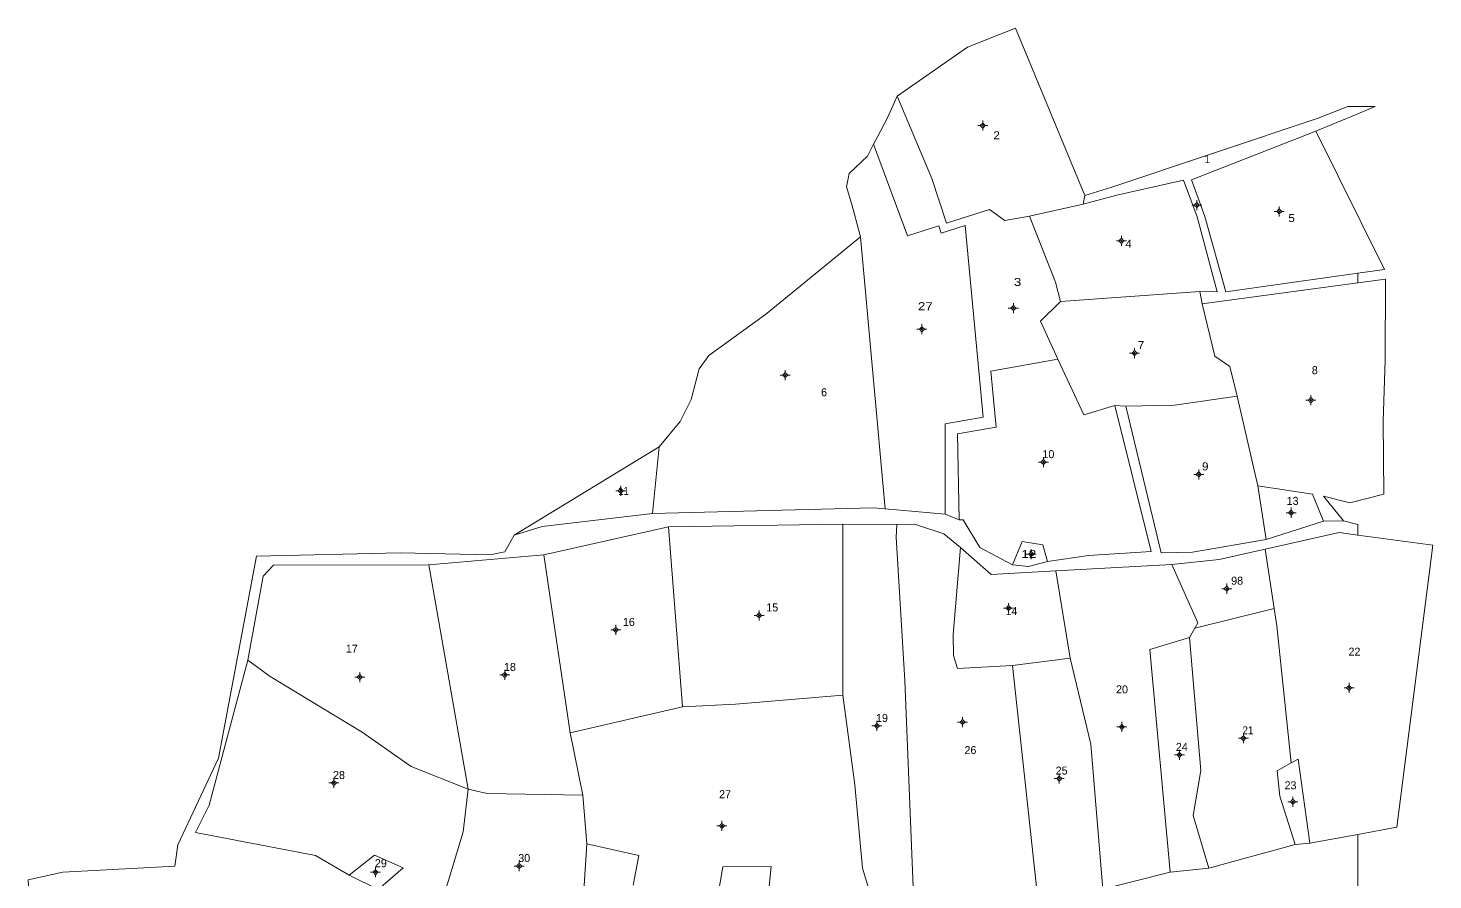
# Model space of a CAD drawing. Header units: metres. Extents: x 363168 to 363519, y 1838480 to 1839020.
# Drawn here: x 363167.6 to 363518.8, y 1838806.7 to 1839019.6 of the extents above; entities that cross this region are included whole.
import ezdxf

# ---------------------------------------------------------------- set-up
doc = ezdxf.new("R2010")
doc.units = ezdxf.units.M
doc.header["$LTSCALE"] = 0.8
doc.layers.add('10', color=7, linetype='Continuous', lineweight=13)
doc.layers.add('11', color=7, linetype='Continuous', lineweight=13)
doc.layers.add('15', color=7, linetype='Continuous')

msp = doc.modelspace()

# ---------------------------------------------------------------- hatches: boundary and pattern name
at = {"layer": '11'}
for points in [[(363406.4098, 1838995.2, 1), (363406.1098, 1838995.2, 1)], [(363459.8898, 1838975.32, 1), (363459.5897, 1838975.32, 1)], [(363480.5398, 1838973.73, 1), (363480.2398, 1838973.73, 1)], [(363441.0598, 1838966.4, 1), (363440.7598, 1838966.4, 1)], [(363414.0598, 1838949.6, 1), (363413.7598, 1838949.6, 1)], [(363391.1998, 1838944.3, 1), (363390.8997, 1838944.3, 1)], [(363444.3598, 1838938.35, 1), (363444.0598, 1838938.35, 1)], [(363357.0598, 1838932.84, 1), (363356.7598, 1838932.84, 1)], [(363488.4598, 1838926.58, 1), (363488.1597, 1838926.58, 1)], [(363421.5698, 1838911.1, 1), (363421.2697, 1838911.1, 1)], [(363460.4098, 1838908.04, 1), (363460.1098, 1838908.04, 1)], [(363315.9398, 1838903.91, 1), (363315.6397, 1838903.91, 1)], [(363483.4898, 1838898.47, 1), (363483.1898, 1838898.47, 1)], [(363418.5398, 1838888.12, 1), (363418.2398, 1838888.12, 1)], [(363467.4098, 1838879.48, 1), (363467.1098, 1838879.48, 1)], [(363412.8898, 1838874.64, 1), (363412.5897, 1838874.64, 1)], [(363350.5198, 1838872.8, 1), (363350.2197, 1838872.8, 1)], [(363314.6698, 1838869.16, 1), (363314.3698, 1838869.16, 1)], [(363250.6698, 1838857.4, 1), (363250.3698, 1838857.4, 1)], [(363286.9398, 1838857.93, 1), (363286.6397, 1838857.93, 1)], [(363497.9698, 1838854.69, 1), (363497.6698, 1838854.69, 1)], [(363401.3798, 1838846.14, 1), (363401.0797, 1838846.14, 1)], [(363379.9498, 1838845.18, 1), (363379.6497, 1838845.18, 1)], [(363441.1798, 1838844.95, 1), (363440.8798, 1838844.95, 1)], [(363471.5698, 1838842.09, 1), (363471.2697, 1838842.09, 1)], [(363455.5998, 1838837.95, 1), (363455.2998, 1838837.95, 1)], [(363425.5498, 1838832.04, 1), (363425.2498, 1838832.04, 1)], [(363244.2198, 1838830.93, 1), (363243.9198, 1838830.93, 1)], [(363483.9598, 1838826.23, 1), (363483.6597, 1838826.23, 1)], [(363341.2298, 1838820.18, 1), (363340.9298, 1838820.18, 1)], [(363254.6198, 1838808.62, 1), (363254.3198, 1838808.62, 1)], [(363290.5298, 1838810.17, 1), (363290.2297, 1838810.17, 1)]]:
    msp.add_hatch(color=256, dxfattribs=at).paths.add_polyline_path(points)

# ---------------------------------------------------------------- linework, layer by layer
at = {"layer": '10'}
for p, q in [((363414.49, 1839019.55), (363402.42, 1839014.79)), ((363384.85, 1839002.51), (363402.42, 1839014.79)), ((363384.85, 1839002.51), (363382.49, 1838997.15)), ((363379.96, 1838992.36), (363382.49, 1838997.15)), ((363497.5, 1839000), (363504.39, 1839000)), ((363378.98, 1838990.51), (363387.48, 1838967.64)), ((363377.42, 1838987.57), (363372.91, 1838983.21)), ((363372.17, 1838979.91), (363372.91, 1838983.21)), ((363417.95, 1838972.55), (363431.35, 1838975.52)), ((363375.7, 1838967.4), (363381.85, 1838899.42)), ((363467.06, 1838953.67), (363500, 1838958.31)), ((363500, 1838958.31), (363506.67, 1838959.25)), ((363500, 1838958.31), (363500, 1838955.86)), ((363461.1, 1838950.64), (363500, 1838955.86)), ((363500, 1838955.86), (363506.98, 1838956.8)), ((363460.53, 1838953.75), (363461.1, 1838950.64)), ((363408.29, 1838933.84), (363425.01, 1838936.8)), ((363469.82, 1838927.61), (363475.01, 1838905.2)), ((363439.25, 1838925.21), (363442.07, 1838925.07)), ((363325.42, 1838914.94), (363289.11, 1838892.88)), ((363475.01, 1838905.2), (363477.12, 1838891.74)), ((363378.87, 1838899.68), (363323.74, 1838898.29)), ((363378.87, 1838899.68), (363381.85, 1838899.42)), ((363381.85, 1838899.42), (363396.9, 1838898.08)), ((363327.68, 1838894.9), (363371.29, 1838895.62)), ((363371.29, 1838895.62), (363371.33, 1838852.87)), ((363396.9, 1838898.08), (363400.34, 1838896.69)), ((363400.34, 1838896.69), (363401.36, 1838896.64)), ((363477.12, 1838891.74), (363491.48, 1838896.35)), ((363296.53, 1838887.97), (363327.68, 1838894.9)), ((363331.23, 1838849.98), (363327.68, 1838894.9)), ((363476.83, 1838889.36), (363495.39, 1838893.5)), ((363495.39, 1838893.5), (363500, 1838892.89)), ((363500, 1838892.89), (363518.79, 1838890.39)), ((363296.53, 1838887.97), (363267.78, 1838885.41)), ((363518.79, 1838890.39), (363509.8, 1838819.87)), ((363267.78, 1838885.41), (363277.61, 1838829.38)), ((363453.52, 1838885.51), (363424.56, 1838883.97)), ((363459.99, 1838870.91), (363453.52, 1838885.51)), ((363479.09, 1838874.53), (363459.25, 1838869.6)), ((363306.29, 1838827.89), (363303.14, 1838843.42)), ((363306.29, 1838827.89), (363307.33, 1838815.71)), ((363488.05, 1838815.88), (363500, 1838818.07)), ((363499.99, 1838803.06), (363500, 1838818.07)), ((363500, 1838818.07), (363509.8, 1838819.87)), ((363484.33, 1838815.57), (363462.82, 1838809.65)), ((363488.05, 1838815.88), (363484.33, 1838815.57)), ((363453.13, 1838808.6), (363436.27, 1838804.39))]:
    msp.add_line(p, q, dxfattribs=at)
for points in [[(363431.35, 1838975.52), (363431.8, 1838977.75), (363414.49, 1839019.55)], [(363384.85, 1839002.51), (363393.53, 1838982), (363397.17, 1838970.84), (363407.92, 1838974.26), (363411.82, 1838971.47), (363417.95, 1838972.55)], [(363431.8, 1838977.75), (363438.26, 1838979.74), (363490.13, 1838997.06), (363497.5, 1839000)], [(363489.51, 1838993.79), (363500, 1838998.17), (363504.39, 1839000)], [(363467.06, 1838953.67), (363461.74, 1838972.51), (363458.43, 1838981.64), (363489.51, 1838993.79), (363506.67, 1838959.25)], [(363377.42, 1838987.57), (363378.98, 1838990.51), (363379.96, 1838992.36)], [(363372.17, 1838979.91), (363373.55, 1838975.47), (363375.7, 1838967.4)], [(363431.35, 1838975.52), (363439.79, 1838977.82), (363456.48, 1838981.56), (363459.85, 1838972.37), (363464.9, 1838953.63), (363460.53, 1838953.75), (363425.71, 1838951.25)], [(363425.71, 1838951.25), (363424.43, 1838956.08), (363417.95, 1838972.55)], [(363387.48, 1838967.64), (363395.26, 1838970.18), (363395.89, 1838968.29), (363401.9, 1838970.25), (363406.34, 1838922.32), (363396.87, 1838920.64), (363396.9, 1838898.08)], [(363375.7, 1838967.4), (363351.99, 1838947.99), (363337.76, 1838937.75), (363335.4, 1838934.43), (363333.41, 1838926.71)], [(363491.48, 1838896.35), (363496.47, 1838896.39), (363491.44, 1838902.63), (363498.05, 1838900.94), (363506.5, 1838903.07), (363506.39, 1838921.32), (363506.87, 1838936.56), (363506.98, 1838956.8)], [(363425.01, 1838936.8), (363420.66, 1838946.35), (363425.71, 1838951.25)], [(363461.1, 1838950.64), (363464.3, 1838937.59), (363467.99, 1838934.98), (363469.82, 1838927.61)], [(363400.34, 1838896.69), (363399.94, 1838918.14), (363409.58, 1838919.85), (363408.29, 1838933.84)], [(363425.01, 1838936.8), (363431.55, 1838922.95), (363439.25, 1838925.21)], [(363323.74, 1838898.29), (363325.42, 1838914.94), (363330.59, 1838921.29), (363333.41, 1838926.71)], [(363469.82, 1838927.61), (363454.2, 1838925.33), (363442.07, 1838925.07)], [(363422.46, 1838886.29), (363432.7, 1838887.76), (363448.36, 1838888.74), (363439.25, 1838925.21)], [(363442.07, 1838925.07), (363450.89, 1838888.47), (363458.69, 1838888.59), (363477.12, 1838891.74)], [(363475.01, 1838905.2), (363488.7, 1838903.13), (363491.48, 1838896.35)], [(363323.74, 1838898.29), (363296.13, 1838894.99), (363289.11, 1838892.88)], [(363371.29, 1838895.62), (363384.76, 1838895.54), (363384.61, 1838892.39), (363386.79, 1838856.55), (363389.21, 1838796.67), (363380.69, 1838794.75)], [(363384.76, 1838895.54), (363389.21, 1838895.6), (363396.53, 1838893.2), (363400.67, 1838889.73)], [(363401.36, 1838896.64), (363405.54, 1838889.76), (363413.71, 1838885.4)], [(363500, 1838892.89), (363500, 1838895.5), (363496.47, 1838896.39)], [(363289.11, 1838892.88), (363286.79, 1838888.65), (363283.16, 1838887.92), (363260.64, 1838888.46), (363224.7, 1838887.62), (363215.23, 1838837.11), (363205.07, 1838815.48), (363204.34, 1838810.17), (363176.34, 1838808.64), (363167.63, 1838806.76), (363167.93, 1838802.56)], [(363331.23, 1838849.98), (363303.14, 1838843.42), (363296.53, 1838887.97)], [(363422.46, 1838886.29), (363421.32, 1838890.44), (363416.11, 1838891.27), (363413.71, 1838885.4)], [(363453.52, 1838885.51), (363465.4, 1838886.77), (363476.83, 1838889.36)], [(363476.83, 1838889.36), (363479.09, 1838874.53), (363479.75, 1838870.23), (363483.39, 1838835.92)], [(363222.57, 1838861.62), (363226.35, 1838882.58), (363228.94, 1838885.35), (363267.78, 1838885.41)], [(363413.71, 1838885.4), (363417.74, 1838884.98), (363422.46, 1838886.29)], [(363457.95, 1838867.3), (363459.25, 1838869.6), (363459.99, 1838870.91)], [(363462.82, 1838809.65), (363453.13, 1838808.6), (363448.01, 1838864.28), (363457.95, 1838867.3)], [(363457.95, 1838867.3), (363460.8, 1838834.02), (363458.87, 1838822.82), (363462.82, 1838809.65)], [(363222.57, 1838861.62), (363212.93, 1838825.38), (363209.46, 1838818.52), (363239.45, 1838812.78), (363247.9, 1838807.86)], [(363277.61, 1838829.38), (363263.37, 1838835.06), (363251.1, 1838843.66), (363228.18, 1838857.5), (363222.57, 1838861.62)], [(363428.11, 1838862.14), (363433.32, 1838840.62), (363436.27, 1838804.39), (363420.06, 1838801.93), (363413.71, 1838860.29)], [(363371.33, 1838852.87), (363344.46, 1838850.65), (363331.23, 1838849.98)], [(363371.33, 1838852.87), (363374.29, 1838830.44), (363376.18, 1838809.61), (363380.69, 1838794.75)], [(363484.33, 1838815.57), (363480.55, 1838827.67), (363479.86, 1838833.96), (363483.39, 1838835.92)], [(363483.39, 1838835.92), (363485.13, 1838836.89), (363488.05, 1838815.88)], [(363307.33, 1838815.71), (363305.71, 1838790.97), (363294.83, 1838791.3), (363270.79, 1838800.24), (363276.38, 1838818.74), (363277.61, 1838829.38)], [(363277.61, 1838829.38), (363282.35, 1838828.27), (363306.29, 1838827.89)], [(363307.33, 1838815.71), (363320.33, 1838812.83), (363318.9, 1838805.39)], [(363337.42, 1838787.5), (363341.3, 1838809.94), (363353.34, 1838810.08), (363351.2, 1838788.7)]]:
    msp.add_lwpolyline(points, dxfattribs=at)
for points in [[(363400.67, 1838889.73), (363408.37, 1838883.04), (363424.56, 1838883.97), (363428.11, 1838862.14), (363413.71, 1838860.29), (363399.95, 1838859.54), (363398.95, 1838862.77), (363398.86, 1838868.04)], [(363247.9, 1838807.86), (363254.2, 1838812.93), (363261.38, 1838809.73), (363255.11, 1838804.31)]]:
    msp.add_lwpolyline(points, close=True, dxfattribs=at)
at = {"layer": '11'}
for p, q in [((363405.63, 1838995.2), (363405.01, 1838995.2)), ((363406.26, 1838996.45), (363406.26, 1838995.83)), ((363406.26, 1838994.57), (363406.26, 1838993.95)), ((363407.51, 1838995.2), (363406.89, 1838995.2)), ((363459.74, 1838976.57), (363459.74, 1838975.95)), ((363459.11, 1838975.32), (363458.49, 1838975.32)), ((363459.74, 1838974.69), (363459.74, 1838974.07)), ((363460.99, 1838975.32), (363460.37, 1838975.32)), ((363479.77, 1838973.73), (363479.14, 1838973.73)), ((363480.39, 1838974.98), (363480.39, 1838974.35)), ((363480.39, 1838973.11), (363480.39, 1838972.48)), ((363481.64, 1838973.73), (363481.01, 1838973.73)), ((363440.29, 1838966.4), (363439.66, 1838966.4)), ((363440.91, 1838967.65), (363440.91, 1838967.03)), ((363440.91, 1838965.77), (363440.91, 1838965.15)), ((363442.16, 1838966.4), (363441.53, 1838966.4)), ((363413.29, 1838949.6), (363412.66, 1838949.6)), ((363413.91, 1838950.85), (363413.91, 1838950.23)), ((363413.91, 1838948.97), (363413.91, 1838948.35)), ((363415.16, 1838949.6), (363414.53, 1838949.6)), ((363390.43, 1838944.3), (363389.8, 1838944.3)), ((363391.05, 1838945.55), (363391.05, 1838944.93)), ((363392.3, 1838944.3), (363391.67, 1838944.3)), ((363391.05, 1838943.67), (363391.05, 1838943.05)), ((363443.59, 1838938.35), (363442.96, 1838938.35)), ((363444.21, 1838939.6), (363444.21, 1838938.97)), ((363444.21, 1838937.73), (363444.21, 1838937.1)), ((363445.46, 1838938.35), (363444.83, 1838938.35)), ((363356.91, 1838934.09), (363356.91, 1838933.47)), ((363356.29, 1838932.84), (363355.66, 1838932.84)), ((363356.91, 1838932.21), (363356.91, 1838931.59)), ((363358.16, 1838932.84), (363357.53, 1838932.84)), ((363488.31, 1838927.83), (363488.31, 1838927.21)), ((363487.69, 1838926.58), (363487.06, 1838926.58)), ((363488.31, 1838925.95), (363488.31, 1838925.33)), ((363489.56, 1838926.58), (363488.93, 1838926.58)), ((363420.79, 1838911.1), (363420.17, 1838911.1)), ((363421.42, 1838912.35), (363421.42, 1838911.73)), ((363421.42, 1838910.47), (363421.42, 1838909.85)), ((363422.67, 1838911.1), (363422.05, 1838911.1)), ((363460.26, 1838909.29), (363460.26, 1838908.67)), ((363459.63, 1838908.04), (363459.01, 1838908.04)), ((363460.26, 1838907.41), (363460.26, 1838906.79)), ((363461.51, 1838908.04), (363460.89, 1838908.04)), ((363315.17, 1838903.91), (363314.54, 1838903.91)), ((363315.79, 1838905.16), (363315.79, 1838904.53)), ((363315.79, 1838903.29), (363315.79, 1838902.66)), ((363317.04, 1838903.91), (363316.41, 1838903.91)), ((363483.34, 1838899.72), (363483.34, 1838899.09)), ((363482.71, 1838898.47), (363482.09, 1838898.47)), ((363483.34, 1838897.85), (363483.34, 1838897.22)), ((363484.59, 1838898.47), (363483.97, 1838898.47)), ((363417.77, 1838888.12), (363417.14, 1838888.12)), ((363418.39, 1838889.37), (363418.39, 1838888.75)), ((363419.64, 1838888.12), (363419.01, 1838888.12)), ((363418.39, 1838887.49), (363418.39, 1838886.87)), ((363466.63, 1838879.48), (363466.01, 1838879.48)), ((363467.26, 1838880.73), (363467.26, 1838880.11)), ((363467.26, 1838878.85), (363467.26, 1838878.23)), ((363468.51, 1838879.48), (363467.89, 1838879.48)), ((363350.37, 1838874.05), (363350.37, 1838873.43)), ((363412.11, 1838874.64), (363411.49, 1838874.64)), ((363412.74, 1838875.89), (363412.74, 1838875.27)), ((363412.74, 1838874.01), (363412.74, 1838873.39)), ((363413.99, 1838874.64), (363413.37, 1838874.64)), ((363314.52, 1838870.41), (363314.52, 1838869.79)), ((363349.75, 1838872.8), (363349.12, 1838872.8)), ((363350.37, 1838872.17), (363350.37, 1838871.55)), ((363351.62, 1838872.8), (363350.99, 1838872.8)), ((363313.89, 1838869.16), (363313.27, 1838869.16)), ((363314.52, 1838868.53), (363314.52, 1838867.91)), ((363315.77, 1838869.16), (363315.15, 1838869.16)), ((363249.89, 1838857.4), (363249.27, 1838857.4)), ((363250.52, 1838858.65), (363250.52, 1838858.03)), ((363250.52, 1838856.77), (363250.52, 1838856.15)), ((363251.77, 1838857.4), (363251.15, 1838857.4)), ((363286.17, 1838857.93), (363285.54, 1838857.93)), ((363286.79, 1838859.18), (363286.79, 1838858.55)), ((363286.79, 1838857.31), (363286.79, 1838856.68)), ((363288.04, 1838857.93), (363287.41, 1838857.93)), ((363497.19, 1838854.69), (363496.57, 1838854.69)), ((363497.82, 1838855.94), (363497.82, 1838855.31)), ((363497.82, 1838854.07), (363497.82, 1838853.44)), ((363499.07, 1838854.69), (363498.45, 1838854.69)), ((363379.8, 1838846.43), (363379.8, 1838845.81)), ((363400.61, 1838846.14), (363399.98, 1838846.14)), ((363401.23, 1838847.39), (363401.23, 1838846.77)), ((363402.48, 1838846.14), (363401.85, 1838846.14)), ((363441.03, 1838846.2), (363441.03, 1838845.57)), ((363379.17, 1838845.18), (363378.55, 1838845.18)), ((363379.8, 1838844.55), (363379.8, 1838843.93)), ((363381.05, 1838845.18), (363380.43, 1838845.18)), ((363401.23, 1838845.51), (363401.23, 1838844.89)), ((363440.41, 1838844.95), (363439.78, 1838844.95)), ((363441.03, 1838844.33), (363441.03, 1838843.7)), ((363442.28, 1838844.95), (363441.65, 1838844.95)), ((363471.42, 1838843.34), (363471.42, 1838842.71)), ((363455.45, 1838839.2), (363455.45, 1838838.57)), ((363470.79, 1838842.09), (363470.17, 1838842.09)), ((363471.42, 1838841.47), (363471.42, 1838840.84)), ((363472.67, 1838842.09), (363472.05, 1838842.09)), ((363454.83, 1838837.95), (363454.2, 1838837.95)), ((363455.45, 1838837.33), (363455.45, 1838836.7)), ((363456.7, 1838837.95), (363456.07, 1838837.95)), ((363244.07, 1838832.18), (363244.07, 1838831.55)), ((363424.77, 1838832.04), (363424.15, 1838832.04)), ((363425.4, 1838833.29), (363425.4, 1838832.67)), ((363426.65, 1838832.04), (363426.03, 1838832.04)), ((363243.45, 1838830.93), (363242.82, 1838830.93)), ((363244.07, 1838830.31), (363244.07, 1838829.68)), ((363245.32, 1838830.93), (363244.69, 1838830.93)), ((363425.4, 1838831.41), (363425.4, 1838830.79)), ((363483.19, 1838826.23), (363482.56, 1838826.23)), ((363483.81, 1838827.48), (363483.81, 1838826.85)), ((363483.81, 1838825.61), (363483.81, 1838824.98)), ((363485.06, 1838826.23), (363484.43, 1838826.23)), ((363341.08, 1838821.43), (363341.08, 1838820.81)), ((363340.45, 1838820.18), (363339.83, 1838820.18)), ((363341.08, 1838819.55), (363341.08, 1838818.93)), ((363342.33, 1838820.18), (363341.71, 1838820.18)), ((363290.38, 1838811.42), (363290.38, 1838810.79)), ((363253.85, 1838808.62), (363253.22, 1838808.62)), ((363254.47, 1838809.87), (363254.47, 1838809.25)), ((363254.47, 1838807.99), (363254.47, 1838807.37)), ((363255.72, 1838808.62), (363255.09, 1838808.62)), ((363289.75, 1838810.17), (363289.13, 1838810.17)), ((363290.38, 1838809.55), (363290.38, 1838808.92)), ((363291.63, 1838810.17), (363291.01, 1838810.17))]:
    msp.add_line(p, q, dxfattribs=at)
for points in [[(363406.26, 1838995.83), (363405.63, 1838995.2), (363406.26, 1838994.57), (363406.89, 1838995.2)], [(363459.74, 1838975.95), (363459.11, 1838975.32), (363459.74, 1838974.69), (363460.37, 1838975.32)], [(363480.39, 1838974.35), (363479.77, 1838973.73), (363480.39, 1838973.11), (363481.01, 1838973.73)], [(363440.91, 1838967.03), (363440.29, 1838966.4), (363440.91, 1838965.77), (363441.53, 1838966.4)], [(363413.91, 1838950.23), (363413.29, 1838949.6), (363413.91, 1838948.97), (363414.53, 1838949.6)], [(363391.05, 1838944.93), (363390.43, 1838944.3), (363391.05, 1838943.67), (363391.67, 1838944.3)], [(363444.21, 1838938.97), (363443.59, 1838938.35), (363444.21, 1838937.73), (363444.83, 1838938.35)], [(363356.91, 1838933.47), (363356.29, 1838932.84), (363356.91, 1838932.21), (363357.53, 1838932.84)], [(363488.31, 1838927.21), (363487.69, 1838926.58), (363488.31, 1838925.95), (363488.93, 1838926.58)], [(363421.42, 1838911.73), (363420.79, 1838911.1), (363421.42, 1838910.47), (363422.05, 1838911.1)], [(363460.26, 1838908.67), (363459.63, 1838908.04), (363460.26, 1838907.41), (363460.89, 1838908.04)], [(363315.79, 1838904.53), (363315.17, 1838903.91), (363315.79, 1838903.29), (363316.41, 1838903.91)], [(363483.34, 1838899.09), (363482.71, 1838898.47), (363483.34, 1838897.85), (363483.97, 1838898.47)], [(363418.39, 1838888.75), (363417.77, 1838888.12), (363418.39, 1838887.49), (363419.01, 1838888.12)], [(363467.26, 1838880.11), (363466.63, 1838879.48), (363467.26, 1838878.85), (363467.89, 1838879.48)], [(363412.74, 1838875.27), (363412.11, 1838874.64), (363412.74, 1838874.01), (363413.37, 1838874.64)], [(363350.37, 1838873.43), (363349.75, 1838872.8), (363350.37, 1838872.17), (363350.99, 1838872.8)], [(363314.52, 1838869.79), (363313.89, 1838869.16), (363314.52, 1838868.53), (363315.15, 1838869.16)], [(363250.52, 1838858.03), (363249.89, 1838857.4), (363250.52, 1838856.77), (363251.15, 1838857.4)], [(363286.79, 1838858.55), (363286.17, 1838857.93), (363286.79, 1838857.31), (363287.41, 1838857.93)], [(363497.82, 1838855.31), (363497.19, 1838854.69), (363497.82, 1838854.07), (363498.45, 1838854.69)], [(363401.23, 1838846.77), (363400.61, 1838846.14), (363401.23, 1838845.51), (363401.85, 1838846.14)], [(363379.8, 1838845.81), (363379.17, 1838845.18), (363379.8, 1838844.55), (363380.43, 1838845.18)], [(363441.03, 1838845.57), (363440.41, 1838844.95), (363441.03, 1838844.33), (363441.65, 1838844.95)], [(363471.42, 1838842.71), (363470.79, 1838842.09), (363471.42, 1838841.47), (363472.05, 1838842.09)], [(363455.45, 1838838.57), (363454.83, 1838837.95), (363455.45, 1838837.33), (363456.07, 1838837.95)], [(363425.4, 1838832.67), (363424.77, 1838832.04), (363425.4, 1838831.41), (363426.03, 1838832.04)], [(363244.07, 1838831.55), (363243.45, 1838830.93), (363244.07, 1838830.31), (363244.69, 1838830.93)], [(363483.81, 1838826.85), (363483.19, 1838826.23), (363483.81, 1838825.61), (363484.43, 1838826.23)], [(363341.08, 1838820.81), (363340.45, 1838820.18), (363341.08, 1838819.55), (363341.71, 1838820.18)], [(363290.38, 1838810.79), (363289.75, 1838810.17), (363290.38, 1838809.55), (363291.01, 1838810.17)], [(363254.47, 1838809.25), (363253.85, 1838808.62), (363254.47, 1838807.99), (363255.09, 1838808.62)]]:
    msp.add_lwpolyline(points, close=True, dxfattribs=at)
for centre in [(363406.2598, 1838995.2), (363459.7398, 1838975.32), (363480.3898, 1838973.73), (363440.9098, 1838966.4), (363413.9098, 1838949.6), (363391.0498, 1838944.3), (363444.2098, 1838938.35), (363356.9098, 1838932.84), (363488.3098, 1838926.58), (363421.4198, 1838911.1), (363460.2598, 1838908.04), (363315.7897, 1838903.91), (363483.3398, 1838898.47), (363418.3898, 1838888.12), (363467.2598, 1838879.48), (363412.7398, 1838874.64), (363350.3698, 1838872.8), (363314.5198, 1838869.16), (363250.5198, 1838857.4), (363286.7897, 1838857.93), (363497.8198, 1838854.69), (363401.2297, 1838846.14), (363379.7998, 1838845.18), (363441.0298, 1838844.95), (363471.4198, 1838842.09), (363455.4498, 1838837.95), (363425.3998, 1838832.04), (363244.0698, 1838830.93), (363483.8098, 1838826.23), (363341.0798, 1838820.18), (363254.4698, 1838808.62), (363290.3798, 1838810.17)]:
    msp.add_circle(centre, 0.15, dxfattribs=at)

# ---------------------------------------------------------------- texts
at = {"layer": '15'}
for s, width, p in [('2', 1.1, (363408.91, 1838991.76)), ('1', 0.85, (363461.72, 1838985.82)), ('5', 1.1, (363482.65, 1838971.08)), ('4', 1.05, (363441.92, 1838964.65)), ('3', 1.25, (363414.05, 1838955.12)), ('27', 1.25, (363390.05, 1838949.06)), ('7', 1.1, (363445, 1838939.34)), ('9', 1.1, (363461.06, 1838909.04)), ('11', 0.9, (363315.13, 1838902.9)), ('12', 1.25, (363415.92, 1838887.14)), ('21', 0.9, (363471.22, 1838843.09))]:
    msp.add_text(s, height=2, dxfattribs=dict(at, width=width)).set_placement(p)
for s, p in [('8', (363488.52, 1838933.07)), ('6', (363365.85, 1838927.56)), ('10', (363421.19, 1838912.09)), ('13', (363482.23, 1838900.42)), ('98', (363468.36, 1838880.47)), ('15', (363352.16, 1838873.79)), ('14', (363411.95, 1838872.88)), ('16', (363316.31, 1838870.16)), ('17', (363247.06, 1838863.48)), ('22', (363497.69, 1838862.74)), ('18', (363286.59, 1838858.92)), ('20', (363439.59, 1838853.32)), ('19', (363379.59, 1838846.18)), ('26', (363401.7, 1838838.14)), ('24', (363454.54, 1838838.94)), ('28', (363243.86, 1838831.92)), ('25', (363424.5, 1838833.03)), ('27', (363340.36, 1838827.12)), ('23', (363481.71, 1838829.35)), ('29', (363254.32, 1838809.88)), ('30', (363290.17, 1838811.17))]:
    msp.add_text(s, height=2, dxfattribs=at).set_placement(p)

doc.saveas('drawing.dxf')
